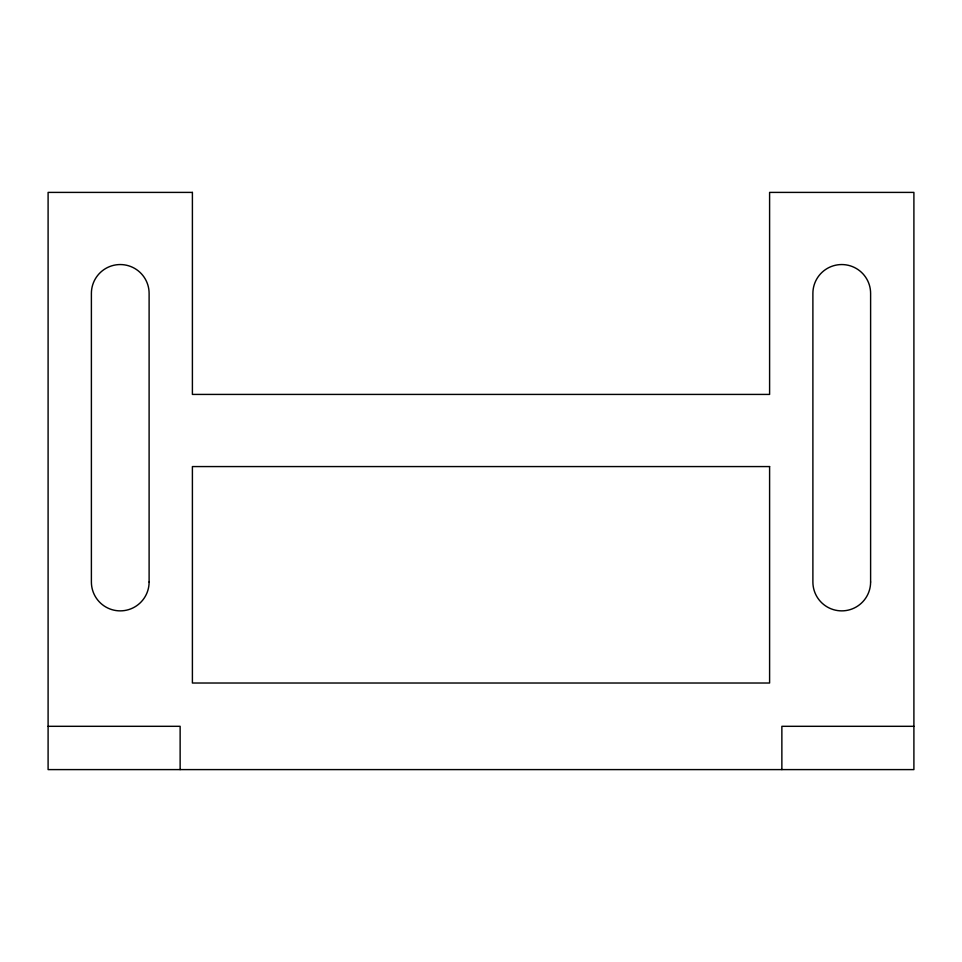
<?xml version="1.0" encoding="UTF-8"?>
<svg xmlns="http://www.w3.org/2000/svg" width="962" height="962" viewBox="0 0 962 962"><rect width="100%" height="100%" fill="white"/><g stroke="black" fill="none" stroke-linecap="round" stroke-linejoin="round"><path stroke-width="1.44" d="M48.1 726.31L180.135 726.31L180.135 769.6M913.9 726.31L781.865 726.31L781.865 769.6M192.4 192.4L48.1 192.4L48.1 769.6L913.9 769.6L913.9 192.4L769.6 192.4L769.6 394.42L192.4 394.42L192.4 192.4M769.6 466.57L192.4 466.57L192.4 683.02L769.6 683.02L769.6 466.57M870.61 582.01L870.61 293.41A28.86 28.86 0 0 0 841.75 264.55A28.86 28.86 0 0 0 812.89 293.41L812.89 582.01A28.86 28.86 0 0 0 841.75 610.87A28.86 28.86 0 0 0 870.61 582.01M149.11 582.01L149.11 293.41A28.86 28.86 0 0 0 120.25 264.55A28.86 28.86 0 0 0 91.39 293.41L91.39 582.01A28.86 28.86 0 0 0 120.25 610.87A28.86 28.86 0 0 0 149.11 582.01"/></g></svg>
